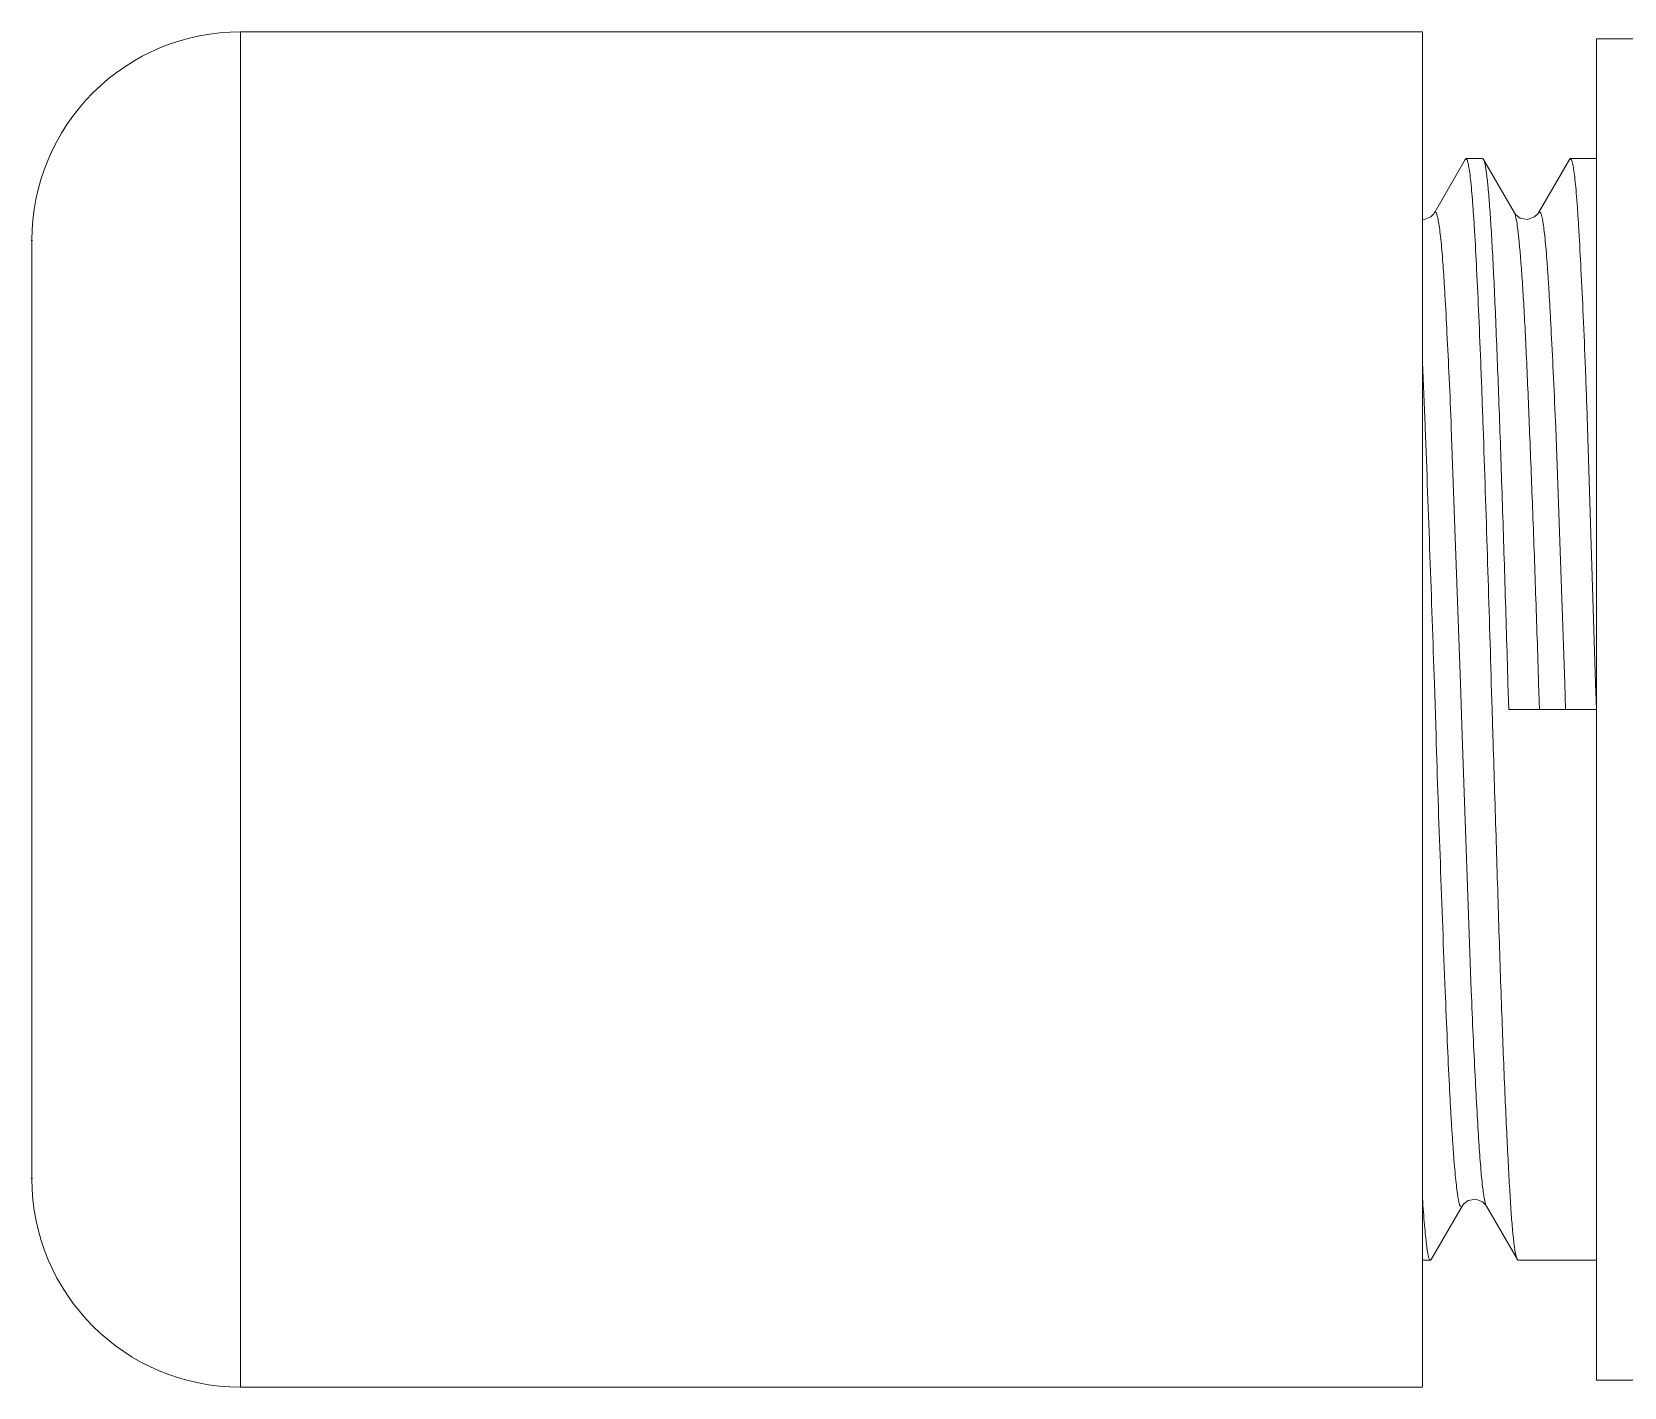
# Model space of a CAD drawing. Header units: millimetres. Extents: x 0 to 18.4, y -3.8 to 2.9.
# Drawn here: x 0 to 6.83, y -2.91 to 2.91 of the extents above; entities that cross this region are included whole.
import ezdxf

# ---------------------------------------------------------------- set-up
doc = ezdxf.new("R2010")
doc.units = ezdxf.units.MM
doc.layers.add('_TCH_MASK', color=7, linetype='Continuous', lineweight=0)
doc.layers.add('图框_标题栏属性', color=1, linetype='Continuous', lineweight=0)
doc.layers.add('CONN', color=7, linetype='Continuous')

# ---------------------------------------------------------------- blocks, each defined once
blk = doc.blocks.new('4')
at = {"layer": '_TCH_MASK', "color": 7, "linetype": 'Continuous'}
for p, q in [((3390.447, 4300.528), (3400.971, 4300.528)), ((3388.108, 4298.19), (3388.108, 4284.938)), ((3403.309, 4298.19), (3403.309, 4284.938)), ((3388.108, 4284.938), (3403.309, 4284.938)), ((3389.531, 4284.938), (3389.531, 4284.85)), ((3389.54, 4284.84), (3389.531, 4284.85)), ((3389.54, 4284.84), (3390.139, 4284.493)), ((3401.28, 4284.805), (3401.279, 4284.806)), ((3401.879, 4284.459), (3401.28, 4284.805)), ((3390.14, 4284.493), (3390.139, 4284.493)), ((3401.887, 4284.451), (3401.879, 4284.46)), ((3401.887, 4284.45), (3401.887, 4284.264)), ((3390.14, 4284.221), (3389.54, 4283.874)), ((3390.14, 4284.221), (3390.14, 4284.221)), ((3395.709, 4284.158), (3395.416, 4284.149)), ((3395.709, 4284.158), (3396.002, 4284.167)), ((3401.28, 4283.908), (3401.879, 4284.255)), ((3401.887, 4284.263), (3401.879, 4284.254)), ((3396.002, 4283.98), (3395.709, 4283.971)), ((3395.709, 4283.971), (3395.709, 4282.989)), ((3389.54, 4283.875), (3389.531, 4283.864)), ((3389.531, 4283.864), (3389.531, 4282.989)), ((3401.878, 4283.291), (3401.279, 4283.637)), ((3401.887, 4283.281), (3401.878, 4283.291)), ((3401.887, 4283.281), (3401.887, 4282.989)), ((3396.002, 4282.998), (3398.874, 4283.088)), ((3388.186, 4282.989), (3388.186, 4265.917)), ((3403.231, 4282.989), (3388.186, 4282.989)), ((3395.713, 4282.989), (3396.002, 4282.998)), ((3403.231, 4282.989), (3403.231, 4265.917))]:
    blk.add_line(p, q, dxfattribs=at)
at = {"layer": '_TCH_MASK', "color": 9, "linetype": 'Continuous'}
for p, q in [((3403.309, 4298.19), (3388.108, 4298.19)), ((3395.416, 4284.786), (3396.001, 4284.805)), ((3392.552, 4284.392), (3395.416, 4284.493)), ((3395.416, 4284.493), (3396.001, 4284.513)), ((3396.001, 4284.513), (3398.867, 4284.615)), ((3395.709, 4283.627), (3396.001, 4283.637)), ((3396.001, 4283.343), (3398.867, 4283.445)), ((3395.709, 4283.333), (3396.001, 4283.343))]:
    blk.add_line(p, q, dxfattribs=at)
at = {"layer": '_TCH_MASK', "color": 7, "linetype": 'Continuous'}
for points in [[(3401.279, 4284.806), (3401.269, 4284.812), (3401.236, 4284.845), (3401.205, 4284.918), (3401.208, 4284.938)], [(3390.14, 4284.493), (3390.164, 4284.476), (3390.201, 4284.425), (3390.216, 4284.341), (3390.187, 4284.265), (3390.153, 4284.23), (3390.14, 4284.221)], [(3401.279, 4283.637), (3401.267, 4283.645), (3401.233, 4283.682), (3401.205, 4283.759), (3401.22, 4283.842), (3401.257, 4283.892), (3401.28, 4283.908)]]:
    blk.add_lwpolyline(points, dxfattribs=at)
for centre, radius, start, end in [((3390.447, 4298.19), 2.339, 90.0003, 179.9997), ((3400.971, 4298.19), 2.339, 0, 90), ((3376.218, 4952.866), 668.992, 271.694661, 271.940783)]:
    blk.add_arc(centre, radius, start, end, dxfattribs=at)
at = {"layer": '_TCH_MASK', "color": 9, "linetype": 'Continuous'}
for centre, radius, start, end in [((3376.42, 4869.446), 584.969, 271.918275, 272.199122), ((3394.336, 4401.779), 116.959, 272.21992, 272.57067), ((3405.071, 3975.986), 308.951, 91.7908, 92.32244)]:
    blk.add_arc(centre, radius, start, end, dxfattribs=at)
at = {"layer": '_TCH_MASK', "color": 7, "linetype": 'Continuous'}
for points, knots in [([(3389.531, 4284.85), (3389.531, 4284.855), (3389.55, 4284.865), (3389.581, 4284.873), (3389.638, 4284.884), (3389.714, 4284.894), (3389.812, 4284.905), (3389.985, 4284.921), (3390.125, 4284.931), (3390.225, 4284.938)], [0, 0, 0, 0, 0.022073, 0.071528, 0.151195, 0.261336, 0.401803, 0.572135, 1, 1, 1, 1]), ([(3398.874, 4284.259), (3399.093, 4284.266), (3399.51, 4284.281), (3400.1, 4284.305), (3400.616, 4284.329), (3400.997, 4284.349), (3401.259, 4284.366), (3401.421, 4284.378), (3401.56, 4284.389), (3401.674, 4284.401), (3401.762, 4284.413), (3401.829, 4284.425), (3401.865, 4284.434), (3401.887, 4284.445), (3401.887, 4284.451)], [0, 0, 0, 0, 0.217226, 0.41344, 0.585386, 0.730214, 0.791696, 0.84554, 0.891529, 0.929493, 0.959283, 0.980833, 0.994183, 1, 1, 1, 1]), ([(3395.416, 4284.149), (3395.042, 4284.137), (3394.309, 4284.114), (3393.247, 4284.082), (3392.267, 4284.049), (3391.517, 4284.019), (3390.984, 4283.995), (3390.641, 4283.978), (3390.341, 4283.962), (3390.087, 4283.946), (3389.879, 4283.93), (3389.721, 4283.913), (3389.62, 4283.898), (3389.566, 4283.885), (3389.547, 4283.878), (3389.54, 4283.875)], [0, 0, 0, 0, 0.190801, 0.373467, 0.541915, 0.690473, 0.755705, 0.814159, 0.865338, 0.908821, 0.944248, 0.971349, 0.989932, 0.996018, 1, 1, 1, 1]), ([(3401.879, 4284.254), (3401.873, 4284.25), (3401.854, 4284.244), (3401.801, 4284.231), (3401.702, 4284.217), (3401.545, 4284.2), (3401.339, 4284.184), (3401.085, 4284.167), (3400.785, 4284.15), (3400.443, 4284.133), (3399.909, 4284.11), (3399.159, 4284.081), (3398.177, 4284.047), (3397.112, 4284.013), (3396.377, 4283.991), (3396.002, 4283.98)], [0, 0, 0, 0, 0.003795, 0.0097, 0.027966, 0.054814, 0.090049, 0.133395, 0.184487, 0.242902, 0.308146, 0.456863, 0.625622, 0.808709, 1, 1, 1, 1]), ([(3398.874, 4283.088), (3399.093, 4283.095), (3399.51, 4283.11), (3400.099, 4283.135), (3400.616, 4283.159), (3400.997, 4283.18), (3401.259, 4283.196), (3401.421, 4283.207), (3401.56, 4283.219), (3401.674, 4283.23), (3401.762, 4283.242), (3401.829, 4283.254), (3401.865, 4283.264), (3401.887, 4283.275), (3401.887, 4283.281)], [0, 0, 0, 0, 0.217197, 0.413392, 0.585319, 0.730122, 0.791586, 0.845414, 0.89139, 0.929348, 0.959143, 0.980711, 0.994102, 1, 1, 1, 1])]:
    blk.add_open_spline(points, degree=3, knots=knots, dxfattribs=at)
at = {"layer": '_TCH_MASK', "color": 9, "linetype": 'Continuous'}
for points, knots in [([(3390.139, 4284.493), (3390.137, 4284.495), (3390.132, 4284.498), (3390.128, 4284.51), (3390.152, 4284.522), (3390.186, 4284.531), (3390.247, 4284.542), (3390.328, 4284.553), (3390.432, 4284.565), (3390.558, 4284.577), (3390.705, 4284.589), (3390.873, 4284.601), (3391.061, 4284.613), (3391.268, 4284.625), (3391.579, 4284.642), (3392.009, 4284.661), (3392.364, 4284.676), (3392.552, 4284.683)], [0, 0, 0, 0, 0.003939, 0.00648, 0.013785, 0.029366, 0.053958, 0.08766, 0.130425, 0.182121, 0.242506, 0.311293, 0.388185, 0.472857, 0.56496, 0.769974, 1, 1, 1, 1]), ([(3398.867, 4284.615), (3399.054, 4284.622), (3399.408, 4284.638), (3399.906, 4284.662), (3400.279, 4284.681), (3400.541, 4284.697), (3400.708, 4284.709), (3400.855, 4284.72), (3400.982, 4284.732), (3401.086, 4284.744), (3401.169, 4284.756), (3401.229, 4284.768), (3401.266, 4284.778), (3401.283, 4284.787), (3401.289, 4284.793), (3401.287, 4284.801), (3401.282, 4284.804), (3401.28, 4284.805)], [0, 0, 0, 0, 0.229519, 0.434083, 0.610345, 0.687016, 0.755649, 0.815981, 0.867779, 0.910834, 0.944978, 0.970087, 0.986141, 0.990912, 0.993875, 0.996285, 1, 1, 1, 1]), ([(3390.14, 4284.221), (3390.149, 4284.226), (3390.174, 4284.234), (3390.22, 4284.245), (3390.284, 4284.255), (3390.404, 4284.271), (3390.596, 4284.288), (3390.875, 4284.308), (3391.217, 4284.328), (3391.616, 4284.349), (3392.067, 4284.371), (3392.385, 4284.385), (3392.552, 4284.392)], [0, 0, 0, 0, 0.012532, 0.032103, 0.058837, 0.092728, 0.181701, 0.297942, 0.439861, 0.605603, 0.793088, 1, 1, 1, 1]), ([(3396.001, 4283.637), (3396.337, 4283.647), (3396.995, 4283.668), (3397.949, 4283.703), (3398.828, 4283.737), (3399.501, 4283.765), (3399.98, 4283.788), (3400.288, 4283.804), (3400.557, 4283.822), (3400.786, 4283.839), (3400.972, 4283.856), (3401.115, 4283.872), (3401.206, 4283.886), (3401.256, 4283.898), (3401.273, 4283.905), (3401.28, 4283.908)], [0, 0, 0, 0, 0.190704, 0.373177, 0.541383, 0.689821, 0.755042, 0.813478, 0.864633, 0.908117, 0.943614, 0.970855, 0.989657, 0.99587, 1, 1, 1, 1]), ([(3398.867, 4283.445), (3399.054, 4283.452), (3399.409, 4283.468), (3399.839, 4283.489), (3400.15, 4283.506), (3400.357, 4283.517), (3400.544, 4283.529), (3400.712, 4283.54), (3400.858, 4283.552), (3400.984, 4283.563), (3401.088, 4283.575), (3401.171, 4283.586), (3401.23, 4283.598), (3401.267, 4283.608), (3401.283, 4283.618), (3401.29, 4283.625), (3401.287, 4283.633), (3401.282, 4283.636), (3401.279, 4283.637)], [0, 0, 0, 0, 0.229818, 0.43479, 0.526839, 0.611369, 0.688043, 0.756575, 0.81673, 0.868292, 0.911074, 0.944948, 0.969823, 0.985745, 0.990515, 0.993545, 0.996113, 1, 1, 1, 1])]:
    blk.add_open_spline(points, degree=3, knots=knots, dxfattribs=at)
blk = doc.blocks.new('Male')
at = {"layer": 'CONN'}
for p in [(0, 2.0139), (0, -2.0139)]:
    blk.add_point(p, dxfattribs=at)
at = {"layer": '图框_标题栏属性', "color": 7, "linetype": 'ByBlock', "lineweight": 0, "xscale": 0.3827404518482872, "yscale": 0.3827404518482872, "zscale": 0.3827404518482872, "rotation": 89.99999999999991}
blk.add_blockref('4', (1645.9862, -1299.6751), dxfattribs=at)

msp = doc.modelspace()

# ---------------------------------------------------------------- block references
msp.add_blockref('Male', (0, 0))

doc.saveas('drawing.dxf')
